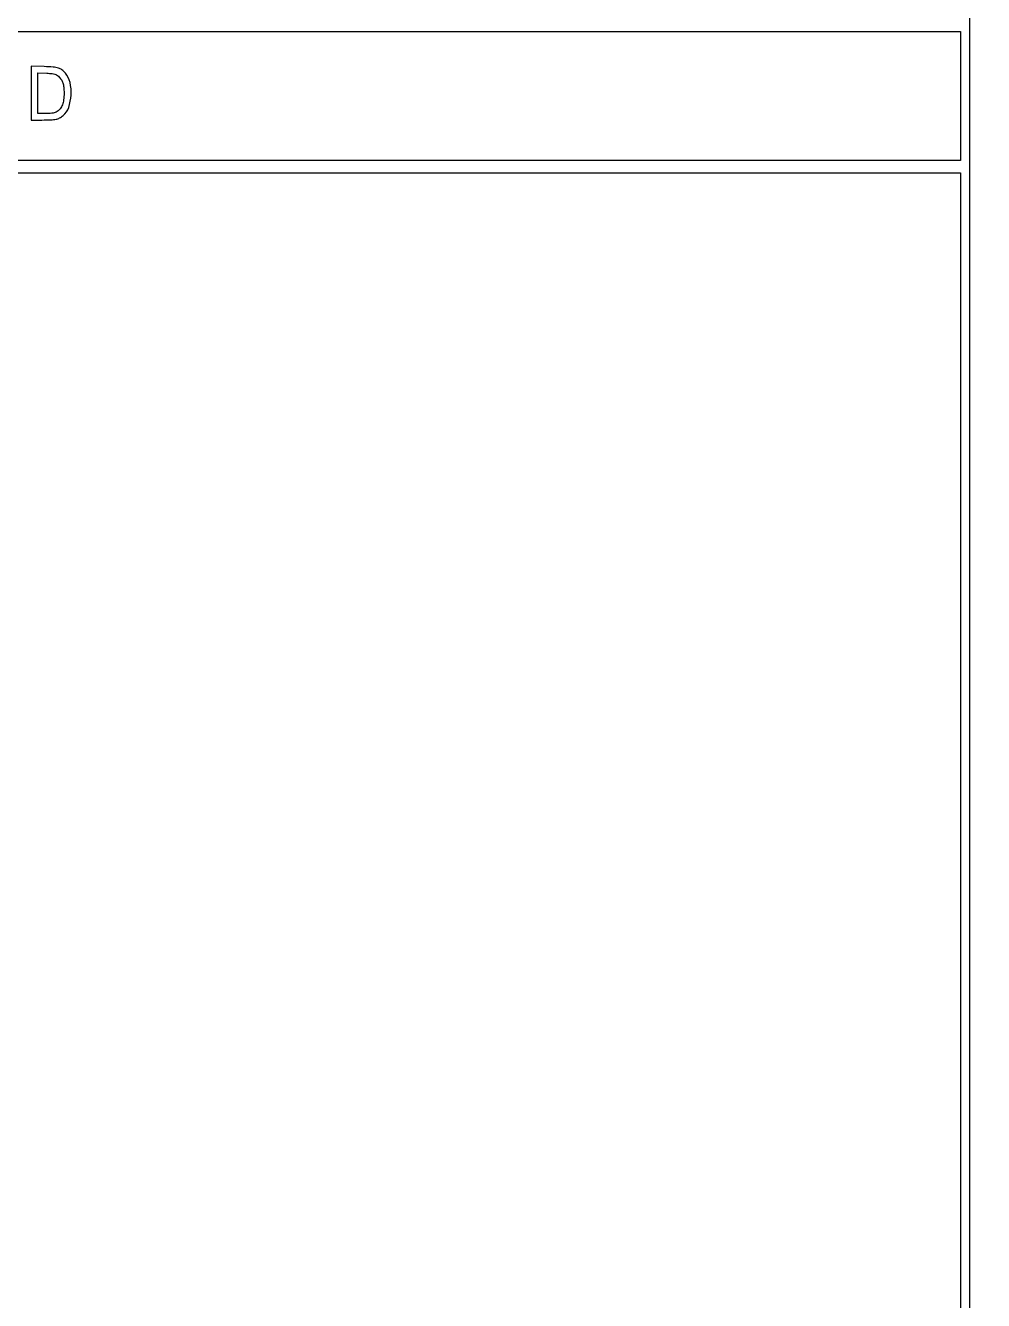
# Model space of a CAD drawing. Extents: x 0 to 1066, y 0 to 761.
# Drawn here: x 876.8 to 963, y 113.8 to 228.5 of the extents above; entities that cross this region are included whole.
import ezdxf

# ---------------------------------------------------------------- set-up
doc = ezdxf.new("R2010")
doc.units = 0
doc.header["$MEASUREMENT"] = 0

msp = doc.modelspace()

# ---------------------------------------------------------------- linework, layer by layer
for points in [[(183.390323, 95.266879, 0.000001), (192.989143, 95.254457, 0.000118)], [(479.458836, 95.240684, -0.000004), (502.524384, 95.211821, -0.198594)], [(710.559243, 95.267872, -0.000023), (733.258836, 95.240684, -0.000004), (756.324384, 95.211821, -0.198594)], [(542.992229, 95.24091, -0.000004), (565.972908, 95.212432, -0.198597)], [(606.442229, 95.24091, -0.000004), (629.422908, 95.212432, -0.198597)], [(669.892229, 95.24091, -0.000004), (692.872908, 95.212432, -0.198597)]]:
    msp.add_lwpolyline(points, format="xyb")
for points in [[(409.06215, 749.15415), (40.8618, 749.132981), (40.8618, 380.65769), (40.8618, 12.1824), (501.2973, 12.1824), (961.7328, 12.1824), (961.7328, 380.646631), (961.7328, 749.110861), (961.41555, 749.1633, 0.040886), (961.153339, 749.184871, 0.000002), (934.190609, 749.194398, 0.000089), (904.448031, 749.199508, 0.000054), (869.1804, 749.195529, -0.000029), (813.61687, 749.186499, -0.000004), (696.10453, 749.175037, -0.000004), (556.774728, 749.163736, -0.000004)], [(877.302, 222.379213), (877.302, 219.96), (878.25375, 219.960931, 0.008312), (879.081116, 219.975496, 0.04196), (879.539598, 220.029894, 0.070423), (879.863282, 220.145334, 0.056247), (880.170253, 220.353354, 0.132757), (880.678422, 221.097931, 0.070297), (880.896053, 222.202441, 0.069473), (880.799571, 223.34099, 0.119627), (880.378254, 224.188413, 0.058654), (880.076946, 224.471435, 0.08648), (879.753179, 224.633628, 0.054167), (879.290702, 224.71953, 0.011287), (878.46525, 224.763195), (877.302, 224.798426)], [(879.755956, 223.893367, -0.049936), (880.005188, 223.601653, -0.070781), (880.158335, 223.297084, -0.05814), (880.238442, 222.918337, -0.023075), (880.263, 222.386478, -0.030177), (880.226788, 221.787042, -0.057741), (880.114192, 221.318887, -0.073342), (879.923543, 220.968078, -0.095048), (879.652996, 220.722507, -0.049864), (879.476801, 220.637858, -0.045745), (879.282181, 220.586751, -0.031508), (879.024539, 220.560282, -0.009739), (878.63445, 220.552516), (877.8942, 220.5522), (877.8942, 222.382627), (877.8942, 224.213055), (878.70236, 224.170783, -0.006867), (879.183105, 224.139011, -0.044462), (879.422345, 224.09829, -0.078343), (879.58829, 224.025408, -0.048485)]]:
    msp.add_lwpolyline(points, format="xyb", close=True)
for points in [[(960.8868, 222.1173), (960.8868, 216.3222), (869.3496, 216.3222), (777.8124, 216.3222), (777.8124, 222.1173), (777.8124, 227.9124), (869.3496, 227.9124), (960.8868, 227.9124)], [(960.8868, 114.1677), (960.8868, 13.113), (869.3496, 13.113), (777.8124, 13.113), (777.8124, 114.1677), (777.8124, 215.2224), (869.3496, 215.2224), (960.8868, 215.2224)]]:
    msp.add_lwpolyline(points, close=True)

doc.saveas('drawing.dxf')
